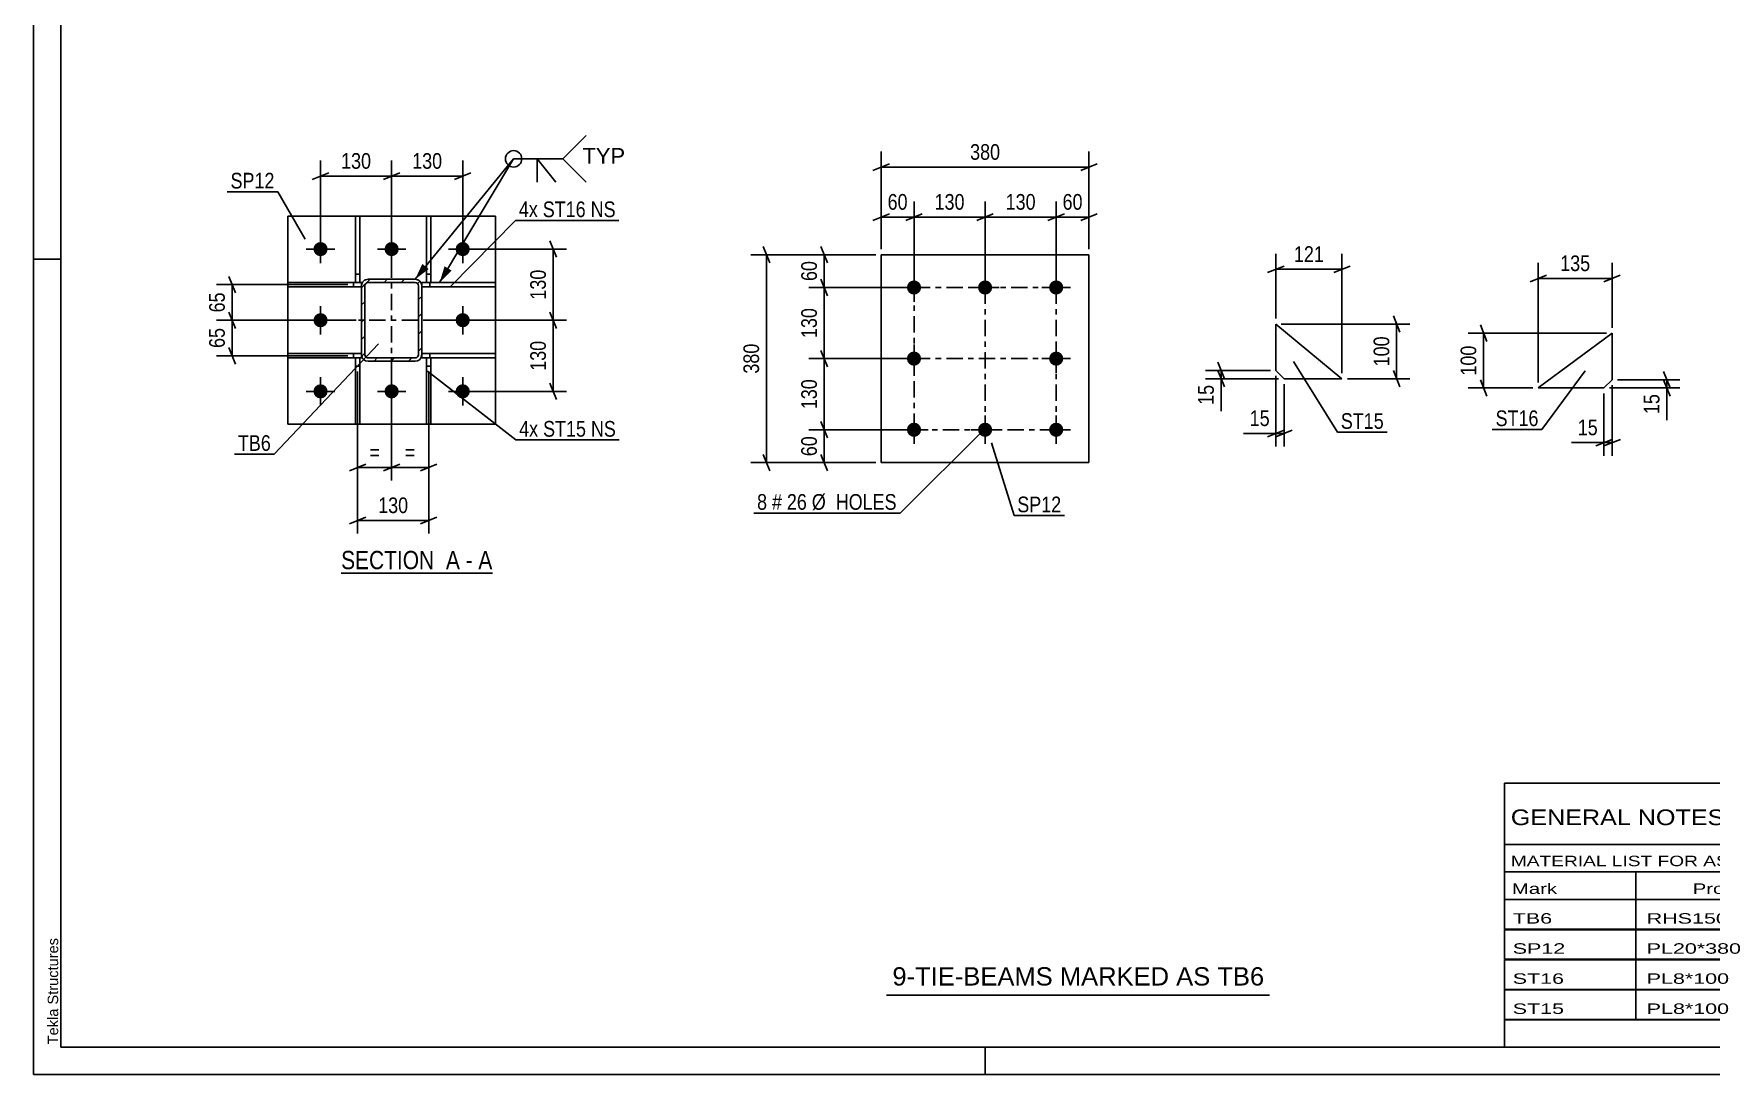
# Model space of a CAD drawing. Header units: millimetres. Extents: x 0 to 594, y 0 to 420.
# Drawn here: x 0 to 306.8, y 0 to 190.2 of the extents above; entities that cross this region are included whole.
import ezdxf

# ---------------------------------------------------------------- set-up
doc = ezdxf.new("R2010")
doc.units = ezdxf.units.MM
doc.linetypes.add('DXK_LINE_DOT2', pattern=[3.9198, 1.9599, -1.9599])
doc.linetypes.add('DXK_LINE_DOT3', pattern=[5.9187, 2.979, -0.9799, 0.9799, -0.9799])
doc.styles.add('Arial', font='ARIAL.TTF', dxfattribs={"height": 0.2})
doc.styles.add('Arial Narrow', font='ARIALN.TTF', dxfattribs={"height": 0.2})

# ---------------------------------------------------------------- blocks, each defined once
blk = doc.blocks.new('Unknown-490075028-1163')
at = {"color": 5, "linetype": 'Continuous'}
for p, q in [((0, 420), (0, 0)), ((5, 415), (5, 5)), ((5, 149), (0, 149)), ((5, 5), (589, 5)), ((174, 0), (174, 5)), ((0, 0), (594, 0))]:
    blk.add_line(p, q, dxfattribs=at)
at = {"color": 174, "linetype": 'Continuous', "style": 'Arial'}
blk.add_text('Tekla Structures', height=1.9102, rotation=90, dxfattribs=at).set_placement((4.5, 5.5))
blk = doc.blocks.new('Unknown-490075028-3569')
at = {"color": 7, "linetype": 'Continuous'}
for p, q in [((269, 53.25), (429, 53.25)), ((269, 42), (269, 53.25)), ((429, 53.25), (429, 42)), ((269, 42), (429, 42)), ((269, 42), (269, 37)), ((429, 42), (429, 37)), ((269, 37), (429, 37)), ((269, 37), (269, 32)), ((293, 37), (293, 32)), ((328.5, 37), (328.5, 32)), ((354.5, 37), (354.5, 32)), ((367.5, 37), (367.5, 32)), ((385, 37), (385, 32)), ((407, 37), (407, 32)), ((429, 37), (429, 32)), ((269, 32), (429, 32)), ((269, 31.95), (269, 26.55)), ((269, 31.95), (429, 31.95)), ((293, 32), (293, 26.5)), ((328.5, 32), (328.5, 26.5)), ((354.5, 32), (354.5, 26.5)), ((367.5, 32), (367.5, 26.5)), ((385, 32), (385, 26.5)), ((407, 32), (407, 26.5)), ((429, 31.95), (429, 26.55)), ((269, 26.55), (429, 26.55)), ((269, 26.45), (269, 21.05)), ((269, 26.45), (429, 26.45)), ((293, 26.5), (293, 21)), ((328.5, 26.5), (328.5, 21)), ((354.5, 26.5), (354.5, 21)), ((367.5, 26.5), (367.5, 21)), ((385, 26.5), (385, 21)), ((407, 26.5), (407, 21)), ((429, 26.45), (429, 21.05)), ((269, 21.05), (429, 21.05)), ((269, 20.95), (269, 15.55)), ((269, 20.95), (429, 20.95)), ((293, 21), (293, 15.5)), ((328.5, 21), (328.5, 15.5)), ((354.5, 21), (354.5, 15.5)), ((367.5, 21), (367.5, 15.5)), ((385, 21), (385, 15.5)), ((407, 21), (407, 15.5)), ((429, 20.95), (429, 15.55)), ((269, 15.55), (429, 15.55)), ((269, 15.45), (269, 10.05)), ((269, 15.45), (429, 15.45)), ((293, 15.5), (293, 10)), ((328.5, 15.5), (328.5, 10)), ((354.5, 15.5), (354.5, 10)), ((367.5, 15.5), (367.5, 10)), ((385, 15.5), (385, 10)), ((407, 15.5), (407, 10)), ((429, 15.45), (429, 10.05)), ((269, 10.05), (429, 10.05)), ((269, 10), (429, 10)), ((269, 10), (269, 5)), ((385, 10), (385, 5)), ((407, 10), (407, 5)), ((429, 10), (429, 5)), ((269, 5), (429, 5))]:
    blk.add_line(p, q, dxfattribs=at)
at = {"color": 7, "style": 'Arial Narrow'}
for s, height, width, p in [('GENERAL NOTES & WELD DETAILS :', 2.8633, 1.4, (270.15, 45.56)), ('REFER TYP DRAWING TYP-01', 1.9089, 1.6, (353.7, 45.66)), ("MATERIAL LIST FOR ASSEMBLY MK'D", 1.9089, 1.6, (270.15, 38.06)), ('TB6', 1.909, 1.794707, (365.2, 37.97)), ('9', 1.91, 1.794707, (391.08, 38.06)), ('No. Required', 1.9089, 1.6, (400.41, 38.06)), ('Mark', 1.909, 1.7, (270.34, 33)), ('Profile', 1.909, 1.7, (303.41, 33)), ('Material', 1.909, 1.7, (333.54, 33.06)), ('No.', 1.909, 1.7, (358.5, 33.06)), ('Length', 1.909, 1.7, (369, 33.06)), ('Area', 1.909, 1.7, (391.5, 33.06)), ('Weight', 1.909, 1.7, (411, 33.06))]:
    blk.add_text(s, height=height, dxfattribs=dict(at, width=width)).set_placement(p)
at = {"color": 7, "linetype": 'Continuous', "style": 'Arial Narrow'}
for s, height, width, p in [('TB6', 1.909, 1.794707, (270.5, 27.56)), ('RHS150*110*6', 1.9089, 1.794707, (295, 27.56)), ('E350', 1.909, 1.794707, (334.74, 27.56)), ('1', 1.91, 1.794707, (358.86, 27.56)), ('5359', 1.909, 1.794707, (371.58, 27.56)), ('2.8', 1.909, 1.794707, (395.32, 27.56)), ('125.2', 1.909, 1.794707, (411.96, 27.56)), ('SP12', 1.909, 1.794707, (270.5, 22.06)), ('PL20*380', 1.909, 1.794707, (295, 22.06)), ('E350', 1.909, 1.794707, (334.74, 22.06)), ('2', 1.91, 1.794707, (358.86, 22.06)), ('380', 1.909, 1.794707, (373.77, 22.06)), ('0.3', 1.909, 1.794707, (395.32, 22.06)), ('45.3', 1.909, 1.794707, (414.14, 22.06)), ('ST16', 1.909, 1.794707, (270.5, 16.56)), ('PL8*100', 1.909, 1.794707, (295, 16.56)), ('E350', 1.909, 1.794707, (334.74, 16.56)), ('8', 1.91, 1.794707, (358.86, 16.56)), ('135', 1.909, 1.794707, (373.77, 16.56)), ('0.0', 1.909, 1.794707, (395.32, 16.56)), ('3.3', 1.909, 1.794707, (416.33, 16.56)), ('ST15', 1.909, 1.794707, (270.5, 11.06)), ('PL8*100', 1.909, 1.794707, (295, 11.06)), ('E350', 1.909, 1.794707, (334.74, 11.06)), ('8', 1.91, 1.794707, (358.86, 11.06)), ('121', 1.909, 1.794707, (373.77, 11.06)), ('0.0', 1.909, 1.794707, (395.32, 11.06)), ('3.0', 1.909, 1.794707, (416.33, 11.06)), ('Total', 1.909, 1.7, (371.33, 6.5)), ('3.7', 1.909, 1.794707, (394.83, 6.5)), ('176.9', 1.909, 1.794707, (411.96, 6.5))]:
    blk.add_text(s, height=height, dxfattribs=dict(at, width=width)).set_placement(p)
blk = doc.blocks.new('Unknown-490075028-3570')
at = {"color": 7, "linetype": 'Continuous'}
blk.add_line((156, 14.5), (226, 14.5), dxfattribs=at)
at = {"color": 7, "style": 'Arial'}
blk.add_text('9-TIE-BEAMS MARKED AS TB6', height=3.3428, dxfattribs=at).set_placement((157.06, 16.25))
blk = doc.blocks.new('Unknown-490075028-13 - 1405')
at = {"color": 6, "linetype": 'Continuous'}
blk.add_line((56.25, 91.59), (83.9, 91.59), dxfattribs=at)
at = {"color": 0, "linetype": 'Continuous'}
blk.add_wipeout([(74.36, 92.34), (74.36, 95.84), (56.25, 95.84), (56.25, 92.34)], dxfattribs=at)
at = {"color": 7, "linetype": 'Continuous', "style": 'Arial Narrow'}
blk.add_text('SECTION ', height=3.34, dxfattribs=at).set_placement((56.25, 92.34))
at = {"color": 0, "linetype": 'Continuous'}
blk.add_wipeout([(77.96, 92.34), (77.96, 95.84), (75.41, 95.84), (75.41, 92.34)], dxfattribs=at)
blk.add_wipeout([(80.29, 92.34), (80.29, 95.84), (79.01, 95.84), (79.01, 92.34)], dxfattribs=at)
at = {"color": 7, "linetype": 'Continuous', "style": 'Arial Narrow'}
blk.add_text('A', height=3.34, dxfattribs=at).set_placement((75.41, 92.34))
at = {"color": 0, "linetype": 'Continuous'}
blk.add_wipeout([(83.9, 92.34), (83.9, 95.84), (81.34, 95.84), (81.34, 92.34)], dxfattribs=at)
at = {"color": 7, "linetype": 'Continuous', "style": 'Arial Narrow'}
for s, p in [('A', (81.34, 92.34)), ('-', (79.01, 92.34))]:
    blk.add_text(s, height=3.34, dxfattribs=at).set_placement(p)
blk = doc.blocks.new('Part-490075028-1737 - 1731')
at = {"color": 2, "linetype": 'Continuous'}
for p, q in [((275.18, 125.47), (288.67, 135.47)), ((288.67, 135.47), (288.68, 126.97)), ((288.68, 126.97), (287.18, 125.47)), ((287.18, 125.47), (275.18, 125.47))]:
    blk.add_line(p, q, dxfattribs=at)
blk = doc.blocks.new('Part-490075028-1482 - 1405')
at = {"color": 2, "linetype": 'Continuous'}
for p, q in [((70.98, 131.74), (84.48, 131.74)), ((70.98, 130.94), (70.98, 131.55)), ((71.86, 130.94), (70.98, 130.94)), ((84.48, 130.94), (72.66, 130.94)), ((84.48, 130.94), (84.48, 131.74))]:
    blk.add_line(p, q, dxfattribs=at)
at = {"color": 7, "linetype": 'DXK_LINE_DOT2'}
for p, q in [((70.98, 131.55), (70.98, 131.74)), ((72.66, 130.94), (71.86, 130.94)), ((72.48, 130.94), (72.48, 131.74))]:
    blk.add_line(p, q, dxfattribs=at)
blk = doc.blocks.new('Part-490075028-1492 - 1405')
at = {"color": 2, "linetype": 'Continuous'}
for p, q in [((70.98, 144.14), (70.98, 144.74)), ((70.98, 144.74), (84.48, 144.74)), ((84.48, 143.94), (84.48, 144.74)), ((70.98, 143.94), (84.48, 143.94))]:
    blk.add_line(p, q, dxfattribs=at)
at = {"color": 7, "linetype": 'DXK_LINE_DOT2'}
for p, q in [((72.48, 143.94), (72.48, 144.74)), ((70.98, 144.14), (70.98, 143.94))]:
    blk.add_line(p, q, dxfattribs=at)
blk = doc.blocks.new('Part-490075028-1497 - 1405')
at = {"color": 2, "linetype": 'Continuous'}
for p, q in [((59.98, 144.74), (46.48, 144.74)), ((46.48, 144.74), (46.48, 143.94)), ((59.98, 144.74), (59.98, 144.14)), ((46.48, 143.94), (59.98, 143.94))]:
    blk.add_line(p, q, dxfattribs=at)
at = {"color": 7, "linetype": 'DXK_LINE_DOT2'}
for p, q in [((58.48, 143.94), (58.48, 144.74)), ((59.98, 143.94), (59.98, 144.14))]:
    blk.add_line(p, q, dxfattribs=at)
blk = doc.blocks.new('Part-490075028-1433 - 1405')
at = {"color": 2, "linetype": 'Continuous'}
for p, q in [((84.48, 156.84), (46.48, 156.84)), ((46.48, 156.84), (46.48, 118.84)), ((84.48, 156.84), (84.48, 118.84)), ((84.48, 118.84), (46.48, 118.84))]:
    blk.add_line(p, q, dxfattribs=at)
blk = doc.blocks.new('Part-490075028-1448 - 1405')
at = {"linetype": 'Continuous'}
h = blk.add_hatch(dxfattribs=at)
h.set_pattern_fill('', scale=0.7, style=0, pattern_type=0)
h.set_pattern_definition([(45, (70.628, 144.993), (-1.57154, 1.57154), [])])
h.paths.add_polyline_path([(70.89, 144.6), (70.63, 144.99), (70.24, 145.25), (69.78, 145.34), (61.18, 145.34), (60.72, 145.25), (60.33, 144.99), (60.07, 144.6), (59.98, 144.14), (59.98, 131.54), (60.07, 131.09), (60.33, 130.7), (60.72, 130.44), (61.18, 130.34), (69.78, 130.34), (70.24, 130.44), (70.63, 130.7), (70.89, 131.09), (70.98, 131.54), (70.98, 144.14)])
h.paths.add_polyline_path([(70.38, 131.54), (70.33, 131.31), (70.2, 131.12), (70.01, 130.99), (69.78, 130.94), (61.18, 130.94), (60.95, 130.99), (60.76, 131.12), (60.63, 131.31), (60.58, 131.54), (60.58, 144.14), (60.63, 144.37), (60.76, 144.57), (60.95, 144.7), (61.18, 144.74), (69.78, 144.74), (70.01, 144.7), (70.2, 144.57), (70.33, 144.37), (70.38, 144.14)])
at = {"color": 7, "linetype": 'DXK_LINE_DOT3'}
for p, q in [((65.48, 127.84), (65.48, 147.84)), ((55.48, 137.84), (75.48, 137.84))]:
    blk.add_line(p, q, dxfattribs=at)
at = {"color": 7, "linetype": 'DXK_LINE_DOT2'}
for p, q in [((59.98, 144.14), (60.07, 144.6)), ((60.63, 144.37), (60.58, 144.14)), ((60.76, 144.57), (60.63, 144.37)), ((60.72, 145.25), (61.18, 145.34)), ((60.95, 144.7), (60.76, 144.57)), ((61.18, 144.74), (60.95, 144.7)), ((61.18, 145.34), (69.78, 145.34)), ((61.18, 144.74), (69.78, 144.74)), ((69.78, 145.34), (70.24, 145.25)), ((70.01, 144.7), (69.78, 144.74)), ((70.2, 144.57), (70.01, 144.7)), ((70.33, 144.37), (70.2, 144.57)), ((70.38, 144.14), (70.33, 144.37)), ((70.89, 144.6), (70.98, 144.14)), ((59.98, 131.54), (59.98, 144.14)), ((60.58, 131.54), (60.58, 144.14)), ((70.38, 131.54), (70.38, 144.14)), ((70.98, 131.54), (70.98, 144.14)), ((60.07, 131.09), (59.98, 131.54)), ((60.58, 131.54), (60.63, 131.31)), ((60.63, 131.31), (60.76, 131.12)), ((61.18, 130.34), (60.72, 130.44)), ((60.76, 131.12), (60.95, 130.99)), ((60.95, 130.99), (61.18, 130.94)), ((61.18, 130.94), (69.78, 130.94)), ((61.18, 130.34), (69.78, 130.34)), ((69.78, 130.94), (70.01, 130.99)), ((70.24, 130.44), (69.78, 130.34)), ((70.01, 130.99), (70.2, 131.12)), ((70.2, 131.12), (70.33, 131.31)), ((70.33, 131.31), (70.38, 131.54)), ((70.98, 131.54), (70.89, 131.09))]:
    blk.add_line(p, q, dxfattribs=at)
at = {"color": 2, "linetype": 'Continuous'}
for p, q in [((60.07, 144.6), (59.98, 144.14)), ((60.58, 144.14), (60.63, 144.37)), ((60.63, 144.37), (60.76, 144.57)), ((61.18, 145.34), (60.72, 145.25)), ((60.76, 144.57), (60.95, 144.7)), ((60.95, 144.7), (61.18, 144.74)), ((61.18, 145.34), (69.78, 145.34)), ((61.18, 144.74), (69.78, 144.74)), ((70.24, 145.25), (69.78, 145.34)), ((69.78, 144.74), (70.01, 144.7)), ((70.01, 144.7), (70.2, 144.57)), ((70.2, 144.57), (70.33, 144.37)), ((70.33, 144.37), (70.38, 144.14)), ((70.98, 144.14), (70.89, 144.6)), ((59.98, 131.54), (59.98, 144.14)), ((60.58, 131.54), (60.58, 144.14)), ((70.38, 131.54), (70.38, 144.14)), ((70.98, 131.54), (70.98, 144.14)), ((59.98, 131.54), (60.07, 131.09)), ((60.63, 131.31), (60.58, 131.54)), ((60.76, 131.12), (60.63, 131.31)), ((60.72, 130.44), (61.18, 130.34)), ((60.95, 130.99), (60.76, 131.12)), ((61.18, 130.94), (60.95, 130.99)), ((61.18, 130.94), (69.78, 130.94)), ((61.18, 130.34), (69.78, 130.34)), ((70.01, 130.99), (69.78, 130.94)), ((69.78, 130.34), (70.24, 130.44)), ((70.2, 131.12), (70.01, 130.99)), ((70.33, 131.31), (70.2, 131.12)), ((70.38, 131.54), (70.33, 131.31)), ((70.89, 131.09), (70.98, 131.54))]:
    blk.add_line(p, q, dxfattribs=at)
at = {"color": 7, "linetype": 'DXK_LINE_DOT2'}
for centre, start, end in [((61.18, 144.14), 112.5, 157.5), ((69.78, 144.14), 22.5, 67.5), ((61.18, 131.54), 202.5, 247.5), ((69.78, 131.54), 292.5, 337.5)]:
    blk.add_arc(centre, 1.2, start, end, dxfattribs=at)
at = {"color": 2, "linetype": 'Continuous'}
for centre, start, end in [((61.18, 144.14), 112.5, 157.5), ((69.78, 144.14), 22.5, 67.5), ((61.18, 131.54), 202.5, 247.5), ((69.78, 131.54), 292.5, 337.5)]:
    blk.add_arc(centre, 1.2, start, end, dxfattribs=at)
blk = doc.blocks.new('Part-490075028-1467 - 1405')
at = {"color": 2, "linetype": 'Continuous'}
for p, q in [((71.86, 144.75), (71.86, 156.84)), ((71.86, 156.84), (72.66, 156.84)), ((72.66, 156.84), (72.66, 144.75)), ((72.66, 144.75), (71.86, 144.75))]:
    blk.add_line(p, q, dxfattribs=at)
at = {"color": 7, "linetype": 'DXK_LINE_DOT2'}
blk.add_line((71.86, 146.25), (72.66, 146.25), dxfattribs=at)
blk = doc.blocks.new('Part-490075028-1487 - 1405')
at = {"color": 2, "linetype": 'Continuous'}
for p, q in [((59.98, 131.74), (46.48, 131.74)), ((46.48, 131.74), (46.48, 130.94)), ((46.48, 130.94), (58.86, 130.94)), ((59.66, 130.94), (59.98, 130.94)), ((59.98, 130.94), (59.98, 131.54))]:
    blk.add_line(p, q, dxfattribs=at)
at = {"color": 7, "linetype": 'DXK_LINE_DOT2'}
for p, q in [((58.48, 130.94), (58.48, 131.74)), ((58.86, 130.94), (59.66, 130.94)), ((59.98, 131.54), (59.98, 131.74))]:
    blk.add_line(p, q, dxfattribs=at)
blk = doc.blocks.new('Part-490075028-1503 - 1405')
at = {"color": 2, "linetype": 'Continuous'}
for p, q in [((58.86, 144.75), (58.86, 156.84)), ((58.86, 156.84), (59.66, 156.84)), ((59.66, 156.84), (59.66, 144.75)), ((58.86, 144.75), (59.66, 144.75))]:
    blk.add_line(p, q, dxfattribs=at)
at = {"color": 7, "linetype": 'DXK_LINE_DOT2'}
blk.add_line((58.86, 146.25), (59.66, 146.25), dxfattribs=at)
blk = doc.blocks.new('Bolt-490075028-1504 - 1405')
at = {"linetype": 'Continuous'}
for points in [[(51.18, 150.84, -1), (53.78, 150.84, -1)], [(64.18, 150.84, -1), (66.78, 150.84, -1)], [(77.18, 150.84, -1), (79.78, 150.84, -1)], [(51.18, 137.84, -1), (53.78, 137.84, -1)], [(77.18, 137.84, -1), (79.78, 137.84, -1)], [(51.18, 124.84, -1), (53.78, 124.84, -1)], [(64.18, 124.84, -1), (66.78, 124.84, -1)], [(77.18, 124.84, -1), (79.78, 124.84, -1)]]:
    blk.add_hatch(color=1, dxfattribs=at).paths.add_polyline_path(points)
at = {"color": 1, "linetype": 'Continuous'}
for p, q in [((52.48, 148.24), (52.48, 153.44)), ((65.48, 148.24), (65.48, 153.44)), ((78.48, 148.24), (78.48, 153.44)), ((49.88, 150.84), (55.08, 150.84)), ((62.88, 150.84), (68.08, 150.84)), ((75.88, 150.84), (81.08, 150.84)), ((52.48, 135.24), (52.48, 140.44)), ((78.48, 135.24), (78.48, 140.44)), ((49.88, 137.84), (55.08, 137.84)), ((75.88, 137.84), (81.08, 137.84)), ((52.48, 122.24), (52.48, 127.44)), ((65.48, 122.24), (65.48, 127.44)), ((78.48, 122.24), (78.48, 127.44)), ((49.88, 124.84), (55.08, 124.84)), ((62.88, 124.84), (68.08, 124.84)), ((75.88, 124.84), (81.08, 124.84))]:
    blk.add_line(p, q, dxfattribs=at)
blk = doc.blocks.new('Part-490075028-1511 - 1405')
at = {"color": 2, "linetype": 'Continuous'}
for p, q in [((58.86, 118.84), (58.86, 130.95)), ((58.86, 130.95), (59.66, 130.95)), ((59.66, 130.95), (59.66, 118.84)), ((59.66, 118.84), (58.86, 118.84))]:
    blk.add_line(p, q, dxfattribs=at)
at = {"color": 7, "linetype": 'DXK_LINE_DOT2'}
blk.add_line((58.86, 129.45), (59.66, 129.45), dxfattribs=at)
blk = doc.blocks.new('Part-490075028-1519 - 1405')
at = {"color": 2, "linetype": 'Continuous'}
for p, q in [((71.86, 118.84), (71.86, 130.95)), ((71.86, 130.95), (72.66, 130.95)), ((72.66, 130.95), (72.66, 118.84)), ((72.66, 118.84), (71.86, 118.84))]:
    blk.add_line(p, q, dxfattribs=at)
at = {"color": 7, "linetype": 'DXK_LINE_DOT2'}
blk.add_line((71.86, 129.45), (72.66, 129.45), dxfattribs=at)
blk = doc.blocks.new('Part-490075028-2124 - 2122')
at = {"color": 2, "linetype": 'Continuous'}
for p, q in [((193.01, 149.82), (155.01, 149.82)), ((155.01, 111.82), (155.01, 149.82)), ((193.01, 111.82), (193.01, 149.82)), ((193.01, 111.82), (155.01, 111.82))]:
    blk.add_line(p, q, dxfattribs=at)
blk = doc.blocks.new('Bolt-490075028-2125 - 2122')
at = {"linetype": 'Continuous'}
for points in [[(161.01, 145.12, -1), (161.01, 142.52, -1)], [(174.01, 145.12, -1), (174.01, 142.52, -1)], [(187.01, 145.12, -1), (187.01, 142.52, -1)], [(161.01, 132.12, -1), (161.01, 129.52, -1)], [(187.01, 132.12, -1), (187.01, 129.52, -1)], [(161.01, 119.12, -1), (161.01, 116.52, -1)], [(174.01, 119.12, -1), (174.01, 116.52, -1)], [(187.01, 119.12, -1), (187.01, 116.52, -1)]]:
    blk.add_hatch(color=1, dxfattribs=at).paths.add_polyline_path(points)
at = {"color": 1, "linetype": 'Continuous'}
for p, q in [((161.01, 146.42), (161.01, 141.22)), ((174.01, 146.42), (174.01, 141.22)), ((187.01, 146.42), (187.01, 141.22)), ((158.41, 143.82), (163.61, 143.82)), ((171.41, 143.82), (176.61, 143.82)), ((184.41, 143.82), (189.61, 143.82)), ((161.01, 133.42), (161.01, 128.22)), ((187.01, 133.42), (187.01, 128.22)), ((158.41, 130.82), (163.61, 130.82)), ((184.41, 130.82), (189.61, 130.82)), ((161.01, 120.42), (161.01, 115.22)), ((174.01, 120.42), (174.01, 115.22)), ((187.01, 120.42), (187.01, 115.22)), ((158.41, 117.82), (163.61, 117.82)), ((171.41, 117.82), (176.61, 117.82)), ((184.41, 117.82), (189.61, 117.82))]:
    blk.add_line(p, q, dxfattribs=at)
blk = doc.blocks.new('Part-490075028-1682 - 1676')
at = {"color": 2, "linetype": 'Continuous'}
for p, q in [((239.27, 127.15), (227.18, 137.15)), ((227.18, 128.65), (227.18, 137.15)), ((228.68, 127.15), (227.18, 128.65)), ((239.27, 127.15), (228.68, 127.15))]:
    blk.add_line(p, q, dxfattribs=at)
blk = doc.blocks.new('Rectangle-490075028-2213 - 2122')
at = {"color": 1, "linetype": 'DXK_LINE_DOT3'}
blk.add_lwpolyline([(161.01, 143.82), (187.01, 143.82), (187.01, 117.82), (161.01, 117.82), (161.01, 143.82)], close=True, dxfattribs=at)
blk = doc.blocks.new('Line-490075028-2206 - 2122')
at = {"color": 1, "linetype": 'DXK_LINE_DOT3'}
blk.add_line((161.01, 130.82), (187.01, 130.82), dxfattribs=at)
blk = doc.blocks.new('Line-490075028-2198 - 2122')
at = {"color": 1, "linetype": 'DXK_LINE_DOT3'}
blk.add_line((174.01, 143.82), (174.01, 117.82), dxfattribs=at)
blk = doc.blocks.new('StraightDimension-490075028-1763 - 1731')
at = {"color": 7, "linetype": 'Continuous'}
for p, q in [((287.67, 135.47), (262.33, 135.47)), ((264.58, 136.97), (265.78, 133.97)), ((265.18, 125.47), (265.18, 135.47)), ((265.78, 123.97), (264.58, 126.97)), ((274.18, 125.47), (262.33, 125.47))]:
    blk.add_line(p, q, dxfattribs=at)
at = {"color": 0}
blk.add_wipeout([(264.43, 133.81), (260.23, 133.81), (260.23, 127.12), (264.43, 127.12)], dxfattribs=at)
at = {"color": 3, "style": 'Arial Narrow'}
blk.add_text('100', height=2.863, rotation=90.0002, dxfattribs=at).set_placement((263.83, 127.72))
blk = doc.blocks.new('StraightDimension-490075028-1739 - 1731')
at = {"color": 7, "linetype": 'Continuous'}
for p, q in [((275.18, 126.47), (275.18, 148.32)), ((288.67, 136.47), (288.67, 148.32)), ((276.68, 146.07), (273.68, 144.87)), ((275.18, 145.47), (288.67, 145.47)), ((287.17, 144.87), (290.17, 146.07))]:
    blk.add_line(p, q, dxfattribs=at)
at = {"color": 0}
blk.add_wipeout([(285.27, 146.22), (285.27, 150.42), (278.58, 150.42), (278.58, 146.22)], dxfattribs=at)
at = {"color": 3, "style": 'Arial Narrow'}
blk.add_text('135', height=2.863, dxfattribs=at).set_placement((279.18, 146.82))
blk = doc.blocks.new('StraightDimension-490075028-1772 - 1731')
at = {"color": 7, "linetype": 'Continuous'}
for p, q in [((289.68, 126.97), (301.08, 126.97)), ((298.08, 128.47), (299.28, 125.47)), ((299.28, 123.97), (298.08, 126.97)), ((298.68, 125.47), (298.68, 126.97)), ((288.18, 125.47), (301.08, 125.47))]:
    blk.add_line(p, q, dxfattribs=at)
at = {"color": 0}
blk.add_wipeout([(297.93, 124.94), (293.73, 124.94), (293.73, 120.09), (297.93, 120.09)], dxfattribs=at)
at = {"color": 7, "linetype": 'Continuous'}
blk.add_line((298.68, 125.47), (298.68, 119.56), dxfattribs=at)
blk.add_line((298.68, 125.47), (298.68, 119.56), dxfattribs=at)
at = {"color": 3, "style": 'Arial Narrow'}
blk.add_text('15', height=2.863, rotation=90.0002, dxfattribs=at).set_placement((297.33, 120.69))
blk = doc.blocks.new('StraightDimension-490075028-1748 - 1731')
at = {"color": 7, "linetype": 'Continuous'}
for p, q in [((288.68, 125.97), (288.68, 113.07)), ((287.18, 124.47), (287.18, 113.07)), ((285.68, 114.87), (288.68, 116.07)), ((290.18, 116.07), (287.18, 114.87)), ((287.18, 115.47), (288.68, 115.47))]:
    blk.add_line(p, q, dxfattribs=at)
at = {"color": 0}
blk.add_wipeout([(286.65, 116.22), (286.65, 120.42), (281.79, 120.42), (281.79, 116.22)], dxfattribs=at)
at = {"color": 7, "linetype": 'Continuous'}
blk.add_line((287.18, 115.47), (281.27, 115.47), dxfattribs=at)
blk.add_line((287.18, 115.47), (281.27, 115.47), dxfattribs=at)
at = {"color": 3, "style": 'Arial Narrow'}
blk.add_text('15', height=2.863, dxfattribs=at).set_placement((282.39, 116.82))
blk = doc.blocks.new('StraightDimension-490075028-1562 - 1405')
at = {"color": 7, "linetype": 'Continuous'}
for p, q in [((95.64, 136.34), (94.44, 139.34)), ((71.98, 137.84), (97.44, 137.84)), ((95.04, 124.84), (95.04, 137.84)), ((94.44, 126.34), (95.64, 123.34)), ((79.48, 124.84), (97.44, 124.84))]:
    blk.add_line(p, q, dxfattribs=at)
at = {"color": 0}
blk.add_wipeout([(94.29, 134.69), (90.09, 134.69), (90.09, 128), (94.29, 128)], dxfattribs=at)
at = {"color": 3, "style": 'Arial Narrow'}
blk.add_text('130', height=2.863, rotation=90.0002, dxfattribs=at).set_placement((93.69, 128.6))
blk = doc.blocks.new('StraightDimension-490075028-3466 - 1405')
at = {"color": 7, "linetype": 'Continuous'}
for p, q in [((59.26, 128.45), (59.26, 98.84)), ((72.26, 128.45), (72.26, 98.84)), ((60.76, 101.84), (57.76, 100.64)), ((70.76, 100.64), (73.76, 101.84)), ((59.26, 101.24), (72.26, 101.24))]:
    blk.add_line(p, q, dxfattribs=at)
at = {"color": 0}
blk.add_wipeout([(69.11, 101.99), (69.11, 106.19), (62.42, 106.19), (62.42, 101.99)], dxfattribs=at)
at = {"color": 3, "style": 'Arial Narrow'}
blk.add_text('130', height=2.863, dxfattribs=at).set_placement((63.02, 102.59))
blk = doc.blocks.new('StraightDimension-490075028-1522 - 1405')
at = {"color": 7, "linetype": 'Continuous'}
for p, q in [((65.48, 146.34), (65.48, 167.02)), ((78.48, 151.84), (78.48, 167.02)), ((66.98, 164.77), (63.98, 163.57)), ((65.48, 164.17), (78.48, 164.17)), ((76.98, 163.57), (79.98, 164.77))]:
    blk.add_line(p, q, dxfattribs=at)
at = {"color": 0}
blk.add_wipeout([(75.32, 164.92), (75.32, 169.12), (68.64, 169.12), (68.64, 164.92)], dxfattribs=at)
at = {"color": 3, "style": 'Arial Narrow'}
blk.add_text('130', height=2.863, dxfattribs=at).set_placement((69.24, 165.52))
blk = doc.blocks.new('StraightDimension-490075028-1537 - 1405')
at = {"color": 7, "linetype": 'Continuous'}
for p, q in [((52.48, 151.84), (52.48, 167.02)), ((65.48, 146.34), (65.48, 167.02)), ((53.98, 164.77), (50.98, 163.57)), ((52.48, 164.17), (65.48, 164.17)), ((63.98, 163.57), (66.98, 164.77))]:
    blk.add_line(p, q, dxfattribs=at)
at = {"color": 0}
blk.add_wipeout([(62.32, 164.92), (62.32, 169.12), (55.64, 169.12), (55.64, 164.92)], dxfattribs=at)
at = {"color": 3, "style": 'Arial Narrow'}
blk.add_text('130', height=2.863, dxfattribs=at).set_placement((56.24, 165.52))
blk = doc.blocks.new('StraightDimension-490075028-1547 - 1405')
at = {"color": 7, "linetype": 'Continuous'}
for p, q in [((79.48, 150.84), (97.44, 150.84)), ((95.64, 149.34), (94.44, 152.34)), ((95.04, 137.84), (95.04, 150.84)), ((94.44, 139.34), (95.64, 136.34)), ((71.98, 137.84), (97.44, 137.84))]:
    blk.add_line(p, q, dxfattribs=at)
at = {"color": 0}
blk.add_wipeout([(94.29, 147.69), (90.09, 147.69), (90.09, 141), (94.29, 141)], dxfattribs=at)
at = {"color": 3, "style": 'Arial Narrow'}
blk.add_text('130', height=2.863, rotation=90.0002, dxfattribs=at).set_placement((93.69, 141.6))
blk = doc.blocks.new('StraightDimension-490075028-1588 - 1405')
at = {"color": 7, "linetype": 'Continuous'}
for p, q in [((65.48, 129.34), (65.48, 108.53)), ((72.26, 117.84), (72.26, 108.53)), ((63.98, 110.33), (66.98, 111.53)), ((65.48, 110.93), (72.26, 110.93)), ((73.76, 111.53), (70.76, 110.33))]:
    blk.add_line(p, q, dxfattribs=at)
at = {"color": 0}
blk.add_wipeout([(70.43, 111.68), (70.43, 115.88), (67.31, 115.88), (67.31, 111.68)], dxfattribs=at)
at = {"color": 3, "style": 'Arial Narrow'}
blk.add_text('=', height=2.86, dxfattribs=at).set_placement((67.91, 112.28))
blk = doc.blocks.new('StraightDimension-490075028-1595 - 1405')
at = {"color": 7, "linetype": 'Continuous'}
for p, q in [((65.48, 129.34), (65.48, 108.53)), ((59.26, 117.84), (59.26, 108.53)), ((57.76, 110.33), (60.76, 111.53)), ((59.26, 110.93), (65.48, 110.93)), ((66.98, 111.53), (63.98, 110.33))]:
    blk.add_line(p, q, dxfattribs=at)
at = {"color": 0}
blk.add_wipeout([(63.93, 111.68), (63.93, 115.88), (60.81, 115.88), (60.81, 111.68)], dxfattribs=at)
at = {"color": 3, "style": 'Arial Narrow'}
blk.add_text('=', height=2.86, dxfattribs=at).set_placement((61.41, 112.28))
blk = doc.blocks.new('StraightDimension-490075028-3496 - 1405')
at = {"color": 7, "linetype": 'Continuous'}
for p, q in [((57.48, 144.34), (33.47, 144.34)), ((35.72, 145.84), (36.92, 142.84)), ((36.32, 137.84), (36.32, 144.34)), ((36.92, 136.34), (35.72, 139.34)), ((58.98, 137.84), (33.47, 137.84))]:
    blk.add_line(p, q, dxfattribs=at)
at = {"color": 0}
blk.add_wipeout([(35.57, 143.52), (31.37, 143.52), (31.37, 138.67), (35.57, 138.67)], dxfattribs=at)
at = {"color": 3, "style": 'Arial Narrow'}
blk.add_text('65', height=2.863, rotation=90.0002, dxfattribs=at).set_placement((34.97, 139.27))
blk = doc.blocks.new('StraightDimension-490075028-3497 - 1405')
at = {"color": 7, "linetype": 'Continuous'}
for p, q in [((35.72, 139.34), (36.92, 136.34)), ((58.98, 137.84), (33.47, 137.84)), ((36.32, 131.34), (36.32, 137.84)), ((36.92, 129.84), (35.72, 132.84)), ((57.48, 131.34), (33.47, 131.34))]:
    blk.add_line(p, q, dxfattribs=at)
at = {"color": 0}
blk.add_wipeout([(35.57, 137.02), (31.37, 137.02), (31.37, 132.17), (35.57, 132.17)], dxfattribs=at)
at = {"color": 3, "style": 'Arial Narrow'}
blk.add_text('65', height=2.863, rotation=90.0002, dxfattribs=at).set_placement((34.97, 132.77))
blk = doc.blocks.new('StraightDimension-490075028-2188 - 2122')
at = {"color": 7, "linetype": 'Continuous'}
for p, q in [((134.62, 148.32), (133.42, 151.32)), ((154.01, 149.82), (131.17, 149.82)), ((134.02, 111.82), (134.02, 149.82)), ((154.01, 111.82), (131.17, 111.82)), ((133.42, 113.32), (134.62, 110.32))]:
    blk.add_line(p, q, dxfattribs=at)
at = {"color": 0}
blk.add_wipeout([(133.27, 134.17), (129.07, 134.17), (129.07, 127.48), (133.27, 127.48)], dxfattribs=at)
at = {"color": 3, "style": 'Arial Narrow'}
blk.add_text('380', height=2.863, rotation=90.0002, dxfattribs=at).set_placement((132.67, 128.08))
blk = doc.blocks.new('StraightDimension-490075028-2165 - 2122')
at = {"color": 7, "linetype": 'Continuous'}
for p, q in [((153.51, 156.09), (156.51, 157.29)), ((155.01, 150.82), (155.01, 159.54)), ((155.01, 156.69), (161.01, 156.69)), ((162.51, 157.29), (159.51, 156.09)), ((161.01, 144.82), (161.01, 159.54))]:
    blk.add_line(p, q, dxfattribs=at)
at = {"color": 0}
blk.add_wipeout([(160.44, 157.44), (160.44, 161.64), (155.58, 161.64), (155.58, 157.44)], dxfattribs=at)
at = {"color": 3, "style": 'Arial Narrow'}
blk.add_text('60', height=2.863, dxfattribs=at).set_placement((156.18, 158.04))
blk = doc.blocks.new('StraightDimension-490075028-2526 - 2122')
at = {"color": 7, "linetype": 'Continuous'}
for p, q in [((175.51, 157.29), (172.51, 156.09)), ((174.01, 144.82), (174.01, 159.54)), ((174.01, 156.69), (187.01, 156.69)), ((185.51, 156.09), (188.51, 157.29)), ((187.01, 144.82), (187.01, 159.54))]:
    blk.add_line(p, q, dxfattribs=at)
at = {"color": 0}
blk.add_wipeout([(183.85, 157.44), (183.85, 161.64), (177.17, 161.64), (177.17, 157.44)], dxfattribs=at)
at = {"color": 3, "style": 'Arial Narrow'}
blk.add_text('130', height=2.863, dxfattribs=at).set_placement((177.77, 158.04))
blk = doc.blocks.new('StraightDimension-490075028-2502 - 2122')
at = {"color": 7, "linetype": 'Continuous'}
for p, q in [((145.2, 129.32), (144, 132.32)), ((160.01, 130.82), (141.75, 130.82)), ((144.6, 117.82), (144.6, 130.82)), ((160.01, 117.82), (141.75, 117.82)), ((144, 119.32), (145.2, 116.32))]:
    blk.add_line(p, q, dxfattribs=at)
at = {"color": 0}
blk.add_wipeout([(143.85, 127.67), (139.65, 127.67), (139.65, 120.98), (143.85, 120.98)], dxfattribs=at)
at = {"color": 3, "style": 'Arial Narrow'}
blk.add_text('130', height=2.863, rotation=90.0002, dxfattribs=at).set_placement((143.25, 121.58))
blk = doc.blocks.new('StraightDimension-490075028-2129 - 2122')
at = {"color": 7, "linetype": 'Continuous'}
for p, q in [((144, 151.32), (145.2, 148.32)), ((154.01, 149.82), (141.75, 149.82)), ((144.6, 143.82), (144.6, 149.82)), ((145.2, 142.32), (144, 145.32)), ((160.01, 143.82), (141.75, 143.82))]:
    blk.add_line(p, q, dxfattribs=at)
at = {"color": 0}
blk.add_wipeout([(143.85, 149.25), (139.65, 149.25), (139.65, 144.39), (143.85, 144.39)], dxfattribs=at)
at = {"color": 3, "style": 'Arial Narrow'}
blk.add_text('60', height=2.863, rotation=90.0002, dxfattribs=at).set_placement((143.25, 145))
blk = doc.blocks.new('StraightDimension-490075028-2141 - 2122')
at = {"color": 7, "linetype": 'Continuous'}
for p, q in [((160.01, 117.82), (141.75, 117.82)), ((144, 119.32), (145.2, 116.32)), ((144.6, 111.82), (144.6, 117.82)), ((154.01, 111.82), (141.75, 111.82)), ((145.2, 110.32), (144, 113.32))]:
    blk.add_line(p, q, dxfattribs=at)
at = {"color": 0}
blk.add_wipeout([(143.85, 117.25), (139.65, 117.25), (139.65, 112.39), (143.85, 112.39)], dxfattribs=at)
at = {"color": 3, "style": 'Arial Narrow'}
blk.add_text('60', height=2.863, rotation=90.0002, dxfattribs=at).set_placement((143.25, 112.99))
blk = doc.blocks.new('StraightDimension-490075028-2152 - 2122')
at = {"color": 7, "linetype": 'Continuous'}
for p, q in [((156.51, 166.41), (153.51, 165.21)), ((155.01, 150.82), (155.01, 168.66)), ((155.01, 165.81), (193.01, 165.81)), ((191.51, 165.21), (194.51, 166.41)), ((193.01, 150.82), (193.01, 168.66))]:
    blk.add_line(p, q, dxfattribs=at)
at = {"color": 0}
blk.add_wipeout([(177.35, 166.56), (177.35, 170.76), (170.67, 170.76), (170.67, 166.56)], dxfattribs=at)
at = {"color": 3, "style": 'Arial Narrow'}
blk.add_text('380', height=2.863, dxfattribs=at).set_placement((171.27, 167.16))
blk = doc.blocks.new('StraightDimension-490075028-2177 - 2122')
at = {"color": 7, "linetype": 'Continuous'}
for p, q in [((185.51, 156.09), (188.51, 157.29)), ((187.01, 144.82), (187.01, 159.54)), ((187.01, 156.69), (193.01, 156.69)), ((194.51, 157.29), (191.51, 156.09)), ((193.01, 150.82), (193.01, 159.54))]:
    blk.add_line(p, q, dxfattribs=at)
at = {"color": 0}
blk.add_wipeout([(192.44, 157.44), (192.44, 161.64), (187.58, 161.64), (187.58, 157.44)], dxfattribs=at)
at = {"color": 3, "style": 'Arial Narrow'}
blk.add_text('60', height=2.863, dxfattribs=at).set_placement((188.18, 158.04))
blk = doc.blocks.new('StraightDimension-490075028-2504 - 2122')
at = {"color": 7, "linetype": 'Continuous'}
for p, q in [((145.2, 142.32), (144, 145.32)), ((160.01, 143.82), (141.75, 143.82)), ((144.6, 130.82), (144.6, 143.82)), ((144, 132.32), (145.2, 129.32)), ((160.01, 130.82), (141.75, 130.82))]:
    blk.add_line(p, q, dxfattribs=at)
at = {"color": 0}
blk.add_wipeout([(143.85, 140.67), (139.65, 140.67), (139.65, 133.98), (143.85, 133.98)], dxfattribs=at)
at = {"color": 3, "style": 'Arial Narrow'}
blk.add_text('130', height=2.863, rotation=90.0002, dxfattribs=at).set_placement((143.25, 134.58))
blk = doc.blocks.new('StraightDimension-490075028-2524 - 2122')
at = {"color": 7, "linetype": 'Continuous'}
for p, q in [((162.51, 157.29), (159.51, 156.09)), ((161.01, 144.82), (161.01, 159.54)), ((161.01, 156.69), (174.01, 156.69)), ((172.51, 156.09), (175.51, 157.29)), ((174.01, 144.82), (174.01, 159.54))]:
    blk.add_line(p, q, dxfattribs=at)
at = {"color": 0}
blk.add_wipeout([(170.85, 157.44), (170.85, 161.64), (164.17, 161.64), (164.17, 157.44)], dxfattribs=at)
at = {"color": 3, "style": 'Arial Narrow'}
blk.add_text('130', height=2.863, dxfattribs=at).set_placement((164.77, 158.04))
blk = doc.blocks.new('StraightDimension-490075028-1710 - 1676')
at = {"color": 7, "linetype": 'Continuous'}
for p, q in [((216.58, 130.15), (217.78, 127.15)), ((226.18, 128.65), (214.33, 128.65)), ((227.68, 127.15), (214.33, 127.15)), ((217.78, 125.65), (216.58, 128.65)), ((217.18, 127.15), (217.18, 128.65))]:
    blk.add_line(p, q, dxfattribs=at)
at = {"color": 0}
blk.add_wipeout([(216.43, 126.63), (212.23, 126.63), (212.23, 121.77), (216.43, 121.77)], dxfattribs=at)
at = {"color": 7, "linetype": 'Continuous'}
blk.add_line((217.18, 127.15), (217.18, 121.25), dxfattribs=at)
blk.add_line((217.18, 127.15), (217.18, 121.25), dxfattribs=at)
at = {"color": 3, "style": 'Arial Narrow'}
blk.add_text('15', height=2.863, rotation=90.0002, dxfattribs=at).set_placement((215.83, 122.37))
blk = doc.blocks.new('StraightDimension-490075028-1686 - 1676')
at = {"color": 7, "linetype": 'Continuous'}
for p, q in [((248.67, 138.65), (249.87, 135.65)), ((228.18, 137.15), (251.67, 137.15)), ((249.27, 127.15), (249.27, 137.15)), ((240.27, 127.15), (251.67, 127.15)), ((249.87, 125.65), (248.67, 128.65))]:
    blk.add_line(p, q, dxfattribs=at)
at = {"color": 0}
blk.add_wipeout([(248.52, 135.5), (244.32, 135.5), (244.32, 128.81), (248.52, 128.81)], dxfattribs=at)
at = {"color": 3, "style": 'Arial Narrow'}
blk.add_text('100', height=2.863, rotation=90.0002, dxfattribs=at).set_placement((247.92, 129.41))
blk = doc.blocks.new('StraightDimension-490075028-1721 - 1676')
at = {"color": 7, "linetype": 'Continuous'}
for p, q in [((225.68, 146.55), (228.68, 147.75)), ((227.18, 138.15), (227.18, 150)), ((240.77, 147.75), (237.77, 146.55)), ((239.27, 128.15), (239.27, 150)), ((227.18, 147.15), (239.27, 147.15))]:
    blk.add_line(p, q, dxfattribs=at)
at = {"color": 0}
blk.add_wipeout([(236.57, 147.9), (236.57, 152.1), (229.89, 152.1), (229.89, 147.9)], dxfattribs=at)
at = {"color": 3, "style": 'Arial Narrow'}
blk.add_text('121', height=2.863, dxfattribs=at).set_placement((230.49, 148.5))
blk = doc.blocks.new('StraightDimension-490075028-1697 - 1676')
at = {"color": 7, "linetype": 'Continuous'}
for p, q in [((227.18, 127.65), (227.18, 114.75)), ((228.68, 126.15), (228.68, 114.75)), ((225.68, 116.55), (228.68, 117.75)), ((230.18, 117.75), (227.18, 116.55)), ((227.18, 117.15), (228.68, 117.15))]:
    blk.add_line(p, q, dxfattribs=at)
at = {"color": 0}
blk.add_wipeout([(226.66, 117.9), (226.66, 122.1), (221.8, 122.1), (221.8, 117.9)], dxfattribs=at)
at = {"color": 7, "linetype": 'Continuous'}
blk.add_line((227.18, 117.15), (221.28, 117.15), dxfattribs=at)
blk.add_line((227.18, 117.15), (221.28, 117.15), dxfattribs=at)
at = {"color": 3, "style": 'Arial Narrow'}
blk.add_text('15', height=2.863, dxfattribs=at).set_placement((222.4, 118.5))
blk = doc.blocks.new('Mark-490075028-1733 - 1731')
at = {"color": 0}
blk.add_wipeout([(275.22, 118.49), (275.22, 121.49), (267.36, 121.49), (267.36, 118.49)], dxfattribs=at)
blk.add_wipeout([(275.22, 118.49), (275.22, 121.49), (267.36, 121.49), (267.36, 118.49)], dxfattribs=at)
at = {"color": 30, "linetype": 'Continuous'}
for p in [(283.76, 128.59), (266.76, 117.89)]:
    blk.add_line(p, (275.82, 117.89), dxfattribs=at)
at = {"color": 3, "style": 'Arial Narrow'}
blk.add_text('ST16', height=2.863, dxfattribs=at).set_placement((267.36, 118.49))
blk = doc.blocks.new('Mark-490075028-1428 - 1405')
at = {"color": 0}
blk.add_wipeout([(44.06, 161.92), (44.06, 164.92), (36.02, 164.92), (36.02, 161.92)], dxfattribs=at)
blk.add_wipeout([(44.06, 161.92), (44.06, 164.92), (36.02, 164.92), (36.02, 161.92)], dxfattribs=at)
at = {"color": 30, "linetype": 'Continuous'}
for p in [(35.42, 161.32), (49.66, 152.66)]:
    blk.add_line(p, (44.66, 161.32), dxfattribs=at)
at = {"color": 3, "style": 'Arial Narrow'}
blk.add_text('SP12', height=2.863, dxfattribs=at).set_placement((36.02, 161.92))
blk = doc.blocks.new('Mark-490075028-1444 - 1405')
at = {"color": 0}
blk.add_wipeout([(43.39, 113.96), (43.39, 116.96), (37.37, 116.96), (37.37, 113.96)], dxfattribs=at)
blk.add_wipeout([(43.39, 113.96), (43.39, 116.96), (37.37, 116.96), (37.37, 113.96)], dxfattribs=at)
at = {"color": 30, "linetype": 'Continuous'}
for p in [(63.07, 133.53), (36.77, 113.36)]:
    blk.add_line(p, (43.99, 113.36), dxfattribs=at)
at = {"color": 3, "style": 'Arial Narrow'}
blk.add_text('TB6', height=2.863, dxfattribs=at).set_placement((37.37, 113.96))
blk = doc.blocks.new('MarkSet-490075028-1624 - 1405')
at = {"color": 0}
blk.add_wipeout([(92.28, 116.56), (92.28, 119.56), (88.8, 119.56), (88.8, 116.56)], dxfattribs=at)
blk.add_wipeout([(92.28, 116.56), (92.28, 119.56), (88.8, 119.56), (88.8, 116.56)], dxfattribs=at)
at = {"color": 30, "linetype": 'Continuous'}
blk.add_line((72.05, 128.5), (88.2, 115.96), dxfattribs=at)
at = {"color": 0}
blk.add_wipeout([(101.03, 116.56), (101.03, 119.56), (93.18, 119.56), (93.18, 116.56)], dxfattribs=at)
blk.add_wipeout([(101.03, 116.56), (101.03, 119.56), (93.18, 119.56), (93.18, 116.56)], dxfattribs=at)
at = {"color": 3, "style": 'Arial Narrow'}
blk.add_text('4x', height=2.863, dxfattribs=at).set_placement((88.8, 116.56))
at = {"color": 0}
blk.add_wipeout([(106.49, 116.56), (106.49, 119.56), (101.93, 119.56), (101.93, 116.56)], dxfattribs=at)
blk.add_wipeout([(106.49, 116.56), (106.49, 119.56), (101.93, 119.56), (101.93, 116.56)], dxfattribs=at)
at = {"color": 30, "linetype": 'Continuous'}
blk.add_line((88.2, 115.96), (107.09, 115.96), dxfattribs=at)
at = {"color": 3, "style": 'Arial Narrow'}
for s, p in [('ST15', (93.18, 116.56)), ('NS', (101.93, 116.56))]:
    blk.add_text(s, height=2.863, dxfattribs=at).set_placement(p)
blk = doc.blocks.new('MarkSet-490075028-1654 - 1405')
at = {"color": 0}
blk.add_wipeout([(92.22, 156.68), (92.22, 159.68), (88.75, 159.68), (88.75, 156.68)], dxfattribs=at)
blk.add_wipeout([(92.22, 156.68), (92.22, 159.68), (88.75, 159.68), (88.75, 156.68)], dxfattribs=at)
at = {"color": 30, "linetype": 'Continuous'}
blk.add_line((76.18, 143.94), (88.15, 156.08), dxfattribs=at)
at = {"color": 0}
blk.add_wipeout([(100.98, 156.68), (100.98, 159.68), (93.12, 159.68), (93.12, 156.68)], dxfattribs=at)
blk.add_wipeout([(100.98, 156.68), (100.98, 159.68), (93.12, 159.68), (93.12, 156.68)], dxfattribs=at)
at = {"color": 3, "style": 'Arial Narrow'}
blk.add_text('4x', height=2.863, dxfattribs=at).set_placement((88.75, 156.68))
at = {"color": 0}
blk.add_wipeout([(106.44, 156.68), (106.44, 159.68), (101.88, 159.68), (101.88, 156.68)], dxfattribs=at)
blk.add_wipeout([(106.44, 156.68), (106.44, 159.68), (101.88, 159.68), (101.88, 156.68)], dxfattribs=at)
at = {"color": 30, "linetype": 'Continuous'}
blk.add_line((88.15, 156.08), (107.04, 156.08), dxfattribs=at)
at = {"color": 3, "style": 'Arial Narrow'}
for s, p in [('ST16', (93.12, 156.68)), ('NS', (101.88, 156.68))]:
    blk.add_text(s, height=2.863, dxfattribs=at).set_placement(p)
blk = doc.blocks.new('WeldMark-490075028-3366 - 1405')
at = {"linetype": 'Continuous'}
for points in [[(72.26, 147.19), (69.78, 145.34), (71.1, 148.14)], [(76.44, 146.93), (74.26, 144.74), (75.16, 147.7)]]:
    blk.add_hatch(color=30, dxfattribs=at).paths.add_polyline_path(points)
at = {"color": 30, "linetype": 'Continuous'}
for p, q in [((69.78, 145.34), (87.79, 167.34)), ((74.26, 144.74), (87.79, 167.34)), ((87.79, 167.34), (96.79, 167.34))]:
    blk.add_line(p, q, dxfattribs=at)
at = {"color": 3, "linetype": 'Continuous'}
for q in [(95.51, 163.05), (92.08, 163.05)]:
    blk.add_line((92.08, 167.34), q, dxfattribs=at)
for start, end in [(90, 270), (270, 90)]:
    blk.add_arc((87.79, 167.34), 1.5, start, end, dxfattribs=at)
at = {"color": 0, "linetype": 'Continuous'}
blk.add_wipeout([(108.17, 166.44), (108.17, 169.44), (100.39, 169.44), (100.39, 166.44)], dxfattribs=at)
blk.add_wipeout([(108.17, 166.44), (108.17, 169.44), (100.39, 169.44), (100.39, 166.44)], dxfattribs=at)
at = {"color": 3, "linetype": 'Continuous'}
for q in [(101.08, 171.63), (101.08, 163.05)]:
    blk.add_line((96.79, 167.34), q, dxfattribs=at)
at = {"color": 3, "linetype": 'Continuous', "style": 'Arial'}
blk.add_text('TYP', height=2.865, dxfattribs=at).set_placement((100.39, 166.44))
blk = doc.blocks.new('Mark-490075028-2790 - 2122')
at = {"color": 0}
blk.add_wipeout([(187.94, 102.74), (187.94, 105.74), (179.9, 105.74), (179.9, 102.74)], dxfattribs=at)
blk.add_wipeout([(187.94, 102.74), (187.94, 105.74), (179.9, 105.74), (179.9, 102.74)], dxfattribs=at)
at = {"color": 30, "linetype": 'Continuous'}
for p, q in [((175.21, 115.45), (179.3, 102.14)), ((179.3, 102.14), (188.54, 102.14))]:
    blk.add_line(p, q, dxfattribs=at)
at = {"color": 3, "style": 'Arial Narrow'}
blk.add_text('SP12', height=2.863, dxfattribs=at).set_placement((179.9, 102.74))
blk = doc.blocks.new('Mark-490075028-2723 - 2122')
at = {"color": 0}
blk.add_wipeout([(134.14, 103.2), (134.14, 106.2), (132.31, 106.2), (132.31, 103.2)], dxfattribs=at)
blk.add_wipeout([(134.14, 103.2), (134.14, 106.2), (132.31, 106.2), (132.31, 103.2)], dxfattribs=at)
blk.add_wipeout([(136.86, 103.2), (136.86, 106.2), (135.04, 106.2), (135.04, 103.2)], dxfattribs=at)
blk.add_wipeout([(136.86, 103.2), (136.86, 106.2), (135.04, 106.2), (135.04, 103.2)], dxfattribs=at)
at = {"color": 3, "style": 'Arial Narrow'}
blk.add_text('8', height=2.86, dxfattribs=at).set_placement((132.31, 103.2))
at = {"color": 0}
blk.add_wipeout([(141.42, 103.2), (141.42, 106.2), (137.76, 106.2), (137.76, 103.2)], dxfattribs=at)
blk.add_wipeout([(141.42, 103.2), (141.42, 106.2), (137.76, 106.2), (137.76, 103.2)], dxfattribs=at)
at = {"color": 3, "style": 'Arial Narrow'}
blk.add_text('#', height=2.86, dxfattribs=at).set_placement((135.04, 103.2))
at = {"color": 0}
blk.add_wipeout([(157.85, 103.2), (157.85, 106.2), (142.32, 106.2), (142.32, 103.2)], dxfattribs=at)
blk.add_wipeout([(157.85, 103.2), (157.85, 106.2), (142.32, 106.2), (142.32, 103.2)], dxfattribs=at)
at = {"color": 7, "linetype": 'Continuous'}
for p in [(174.01, 118.03), (131.71, 102.6)]:
    blk.add_line(p, (158.45, 102.6), dxfattribs=at)
at = {"color": 3, "style": 'Arial Narrow'}
for s, p in [('26', (137.76, 103.2)), ('Ø  HOLES', (142.32, 103.2))]:
    blk.add_text(s, height=2.863, dxfattribs=at).set_placement(p)
blk = doc.blocks.new('Mark-490075028-1678 - 1676')
at = {"color": 0}
blk.add_wipeout([(246.91, 117.99), (246.91, 120.99), (239.06, 120.99), (239.06, 117.99)], dxfattribs=at)
blk.add_wipeout([(246.91, 117.99), (246.91, 120.99), (239.06, 120.99), (239.06, 117.99)], dxfattribs=at)
at = {"color": 30, "linetype": 'Continuous'}
for p, q in [((230.4, 130.31), (238.46, 117.39)), ((238.46, 117.39), (247.51, 117.39))]:
    blk.add_line(p, q, dxfattribs=at)
at = {"color": 3, "style": 'Arial Narrow'}
blk.add_text('ST15', height=2.863, dxfattribs=at).set_placement((239.06, 117.99))

msp = doc.modelspace()

# ---------------------------------------------------------------- block references
for name in ['Unknown-490075028-1163', 'Part-490075028-1433 - 1405', 'Part-490075028-1503 - 1405', 'Part-490075028-1467 - 1405', 'Bolt-490075028-1504 - 1405', 'Part-490075028-1448 - 1405', 'Part-490075028-2124 - 2122', 'Part-490075028-1497 - 1405', 'Part-490075028-1492 - 1405', 'Bolt-490075028-2125 - 2122', 'Rectangle-490075028-2213 - 2122', 'Line-490075028-2198 - 2122', 'Part-490075028-1682 - 1676', 'Part-490075028-1737 - 1731', 'Part-490075028-1487 - 1405', 'Part-490075028-1511 - 1405', 'Part-490075028-1482 - 1405', 'Part-490075028-1519 - 1405', 'Line-490075028-2206 - 2122', 'Unknown-490075028-3569', 'Unknown-490075028-3570']:
    msp.add_blockref(name, (0, 0))

# ---------------------------------------------------------------- next in the draw order: block references
for name in ['StraightDimension-490075028-1522 - 1405', 'StraightDimension-490075028-2526 - 2122', 'StraightDimension-490075028-2188 - 2122', 'StraightDimension-490075028-1562 - 1405', 'StraightDimension-490075028-1763 - 1731', 'StraightDimension-490075028-1710 - 1676', 'Mark-490075028-2790 - 2122', 'Unknown-490075028-13 - 1405']:
    msp.add_blockref(name, (0, 0))

# ---------------------------------------------------------------- next in the draw order: block references
for name in ['StraightDimension-490075028-1537 - 1405', 'StraightDimension-490075028-2165 - 2122', 'StraightDimension-490075028-1547 - 1405', 'StraightDimension-490075028-1739 - 1731', 'StraightDimension-490075028-1686 - 1676', 'StraightDimension-490075028-2502 - 2122', 'StraightDimension-490075028-3466 - 1405']:
    msp.add_blockref(name, (0, 0))

# ---------------------------------------------------------------- next in the draw order: block references
for name in ['Mark-490075028-1428 - 1405', 'MarkSet-490075028-1654 - 1405', 'StraightDimension-490075028-2129 - 2122', 'StraightDimension-490075028-1721 - 1676', 'StraightDimension-490075028-3496 - 1405', 'StraightDimension-490075028-1588 - 1405', 'StraightDimension-490075028-1772 - 1731', 'StraightDimension-490075028-2141 - 2122']:
    msp.add_blockref(name, (0, 0))

# ---------------------------------------------------------------- next in the draw order: block references
for name in ['WeldMark-490075028-3366 - 1405', 'StraightDimension-490075028-2152 - 2122', 'StraightDimension-490075028-2504 - 2122', 'StraightDimension-490075028-1595 - 1405', 'MarkSet-490075028-1624 - 1405', 'StraightDimension-490075028-1697 - 1676', 'StraightDimension-490075028-1748 - 1731', 'Mark-490075028-2723 - 2122']:
    msp.add_blockref(name, (0, 0))

# ---------------------------------------------------------------- next in the draw order: block references
for name in ['StraightDimension-490075028-2524 - 2122', 'StraightDimension-490075028-2177 - 2122', 'StraightDimension-490075028-3497 - 1405', 'Mark-490075028-1678 - 1676', 'Mark-490075028-1733 - 1731']:
    msp.add_blockref(name, (0, 0))

# ---------------------------------------------------------------- next in the draw order: block references
msp.add_blockref('Mark-490075028-1444 - 1405', (0, 0))

doc.saveas('drawing.dxf')
